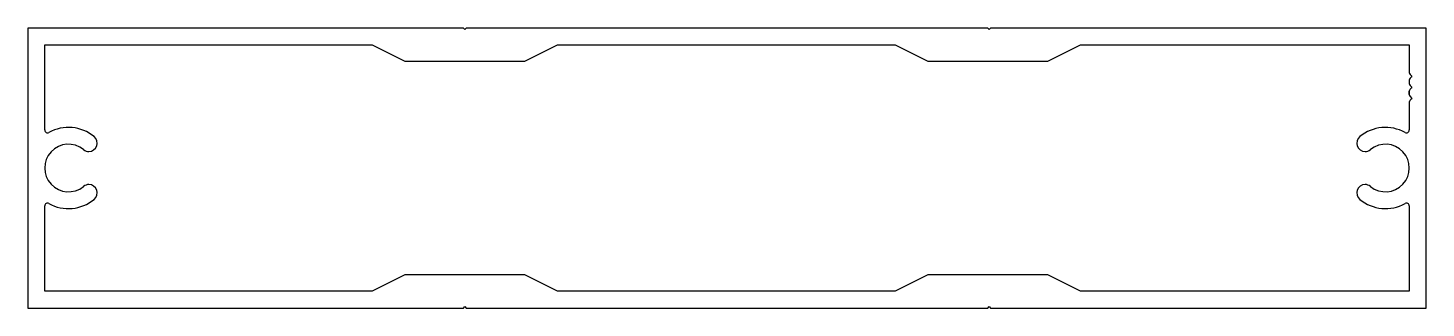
# Model space of a CAD drawing. Extents: x -59 to 68, y 1 to 26.
import ezdxf

# ---------------------------------------------------------------- set-up
doc = ezdxf.new("R2010")
doc.units = 0
doc.layers.get('0').update_dxf_attribs({"linetype": 'CONTINUOUS'})

msp = doc.modelspace()

# ---------------------------------------------------------------- linework, layer by layer
at = {"color": 7}
for p, q in [((-19.46, 26.47), (-59.02, 26.47)), ((-59.02, 26.47), (-59.02, 1.07)), ((-19.33, 26.34), (-19.46, 26.47)), ((-19.2, 26.47), (-19.33, 26.34)), ((28.17, 26.47), (-19.2, 26.47)), ((28.29, 26.34), (28.17, 26.47)), ((28.42, 26.47), (28.29, 26.34)), ((67.98, 26.47), (28.42, 26.47)), ((67.98, 1.07), (67.98, 26.47)), ((-57.49, 17.22), (-57.49, 24.95)), ((-57.49, 24.95), (-27.74, 24.95)), ((-27.74, 24.95), (-24.79, 23.47)), ((-13.87, 23.47), (-10.92, 24.95)), ((-10.92, 24.95), (19.75, 24.95)), ((19.75, 24.95), (22.71, 23.47)), ((33.63, 23.47), (36.58, 24.95)), ((36.58, 24.95), (66.46, 24.95)), ((66.46, 24.95), (66.46, 22.44)), ((-24.79, 23.47), (-13.87, 23.47)), ((22.71, 23.47), (33.63, 23.47)), ((66.46, 21.73), (66.46, 21.44)), ((66.53, 22.26), (66.7, 22.09)), ((66.7, 22.08), (66.53, 21.91)), ((66.46, 20.73), (66.46, 20.44)), ((66.46, 20.44), (66.46, 20.73)), ((66.46, 20.73), (66.46, 20.44)), ((66.46, 20.44), (66.46, 20.73)), ((66.46, 20.73), (66.46, 20.44)), ((66.53, 21.26), (66.7, 21.09)), ((66.7, 21.08), (66.53, 20.91)), ((66.46, 19.73), (66.46, 19.73)), ((66.46, 19.73), (66.46, 17.22)), ((66.53, 20.26), (66.7, 20.09)), ((66.7, 20.08), (66.53, 19.91)), ((66.46, 17.22), (66.46, 17.22)), ((-53.49, 15.27), (-53.49, 15.27)), ((62.45, 15.27), (62.45, 15.27)), ((-53.49, 12.27), (-53.49, 12.27)), ((62.45, 12.27), (62.45, 12.27)), ((-57.49, 2.6), (-57.49, 10.33)), ((66.46, 10.33), (66.46, 2.6)), ((-24.79, 4.07), (-27.74, 2.6)), ((-13.87, 4.07), (-24.79, 4.07)), ((-10.92, 2.6), (-13.87, 4.07)), ((22.71, 4.07), (19.75, 2.6)), ((33.63, 4.07), (22.71, 4.07)), ((36.58, 2.6), (33.63, 4.07)), ((-27.74, 2.6), (-57.49, 2.6)), ((19.75, 2.6), (-10.92, 2.6)), ((66.46, 2.6), (36.58, 2.6)), ((-59.02, 1.07), (-19.46, 1.07)), ((-19.46, 1.07), (-19.33, 1.2)), ((-19.33, 1.2), (-19.2, 1.07)), ((-19.2, 1.07), (28.17, 1.07)), ((28.17, 1.07), (28.29, 1.2)), ((28.29, 1.2), (28.42, 1.07)), ((28.42, 1.07), (67.98, 1.07))]:
    msp.add_line(p, q, dxfattribs=at)
for centre, radius, start, end in [((66.71, 22.44), 0.25, 180, 225), ((66.71, 21.73), 0.25, 135, 180), ((66.7, 22.08), 0.008, 315, 45), ((66.71, 21.44), 0.25, 180, 225), ((66.71, 20.73), 0.25, 135, 180), ((66.71, 20.44), 0.25, 180, 225), ((66.7, 21.08), 0.008, 315, 45), ((66.71, 19.73), 0.25, 135, 180), ((66.7, 20.08), 0.008, 315, 45), ((-57.24, 17.22), 0.254, 180, 298.9385), ((-55.34, 13.77), 3.68, 50.7066, 118.9385), ((-53.49, 16.03), 0.762, 270, 50.7066), ((62.45, 16.03), 0.762, 129.2934, 270), ((64.3, 13.77), 3.68, 61.0615, 129.2934), ((66.2, 17.22), 0.254, 241.0615, 0), ((-55.34, 13.77), 2.16, 50.7066, 309.2934), ((-53.49, 16.03), 0.762, 230.7066, 270), ((62.45, 16.03), 0.762, 270, 309.2934), ((64.3, 13.77), 2.16, 230.7066, 129.2934), ((-53.49, 11.51), 0.762, 90, 129.2934), ((-53.49, 11.51), 0.762, 309.2934, 90), ((62.45, 11.51), 0.762, 90, 230.7066), ((62.45, 11.51), 0.762, 50.7066, 90), ((-57.24, 10.33), 0.254, 61.0615, 180), ((-55.34, 13.77), 3.68, 241.0615, 309.2934), ((64.3, 13.77), 3.68, 230.7066, 298.9385), ((66.2, 10.33), 0.254, 360, 118.9385)]:
    msp.add_arc(centre, radius, start, end, dxfattribs=at)

doc.saveas('drawing.dxf')
